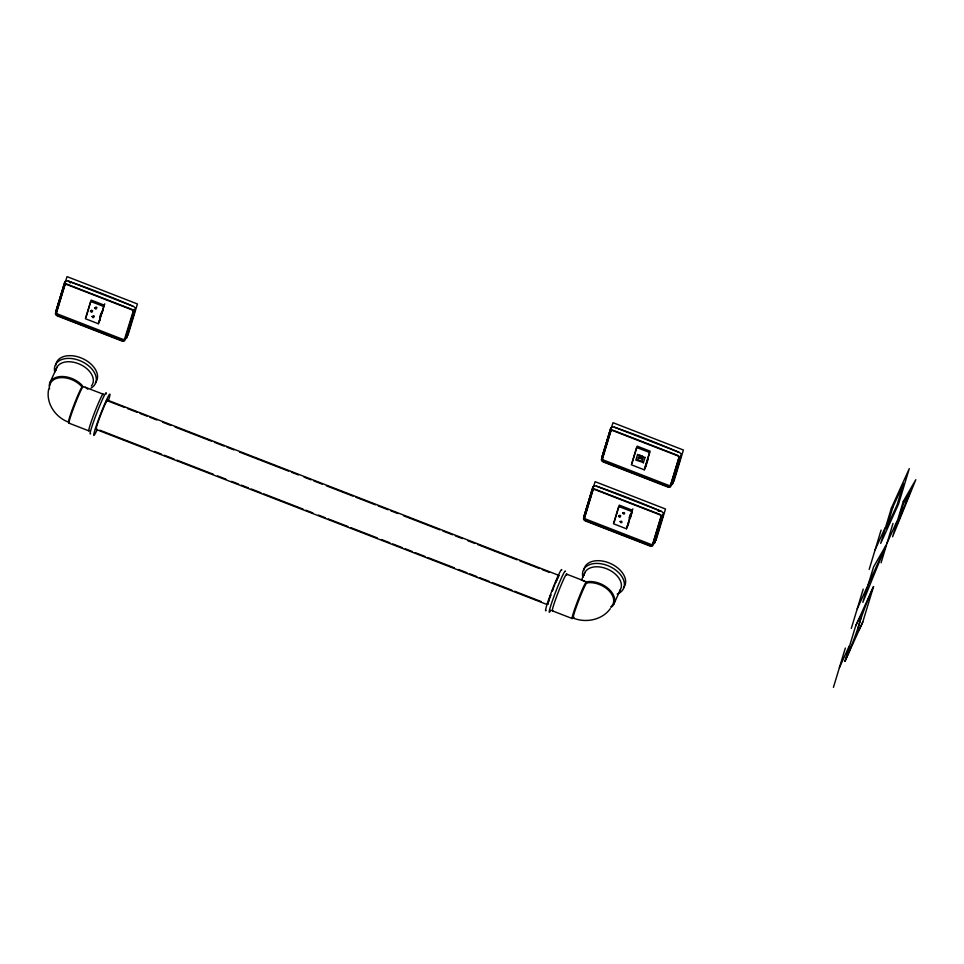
<?xml version="1.0" encoding="UTF-8"?>
<svg xmlns="http://www.w3.org/2000/svg" width="964" height="964" viewBox="0 0 964 964"><rect width="100%" height="100%" fill="white"/><g stroke="black" fill="none" stroke-linecap="round" stroke-linejoin="round"><path stroke-width="1.45" d="M48.718 388.938C45.549 403.024 55.406 417.4 68.54 422.136M548.335 602.343L549.119 599.777M56.286 311.589A3.157 2.049 24.4 0 1 56.189 310.456L64.829 281.946A3.157 2.049 24.4 0 1 68.36 281.127L132.899 306.178A3.157 2.049 24.4 0 1 135.237 309.287A421.642 27.426 -68.8 0 1 126.597 337.798A3.157 2.049 24.4 0 1 125.91 338.629M57.924 306.648L67.022 276.62L137.43 303.961L127.899 335.412M65.263 283.874L56.683 312.179A2.109 1.362 24.4 0 0 58.262 314.276L122.512 339.232A2.109 1.362 24.4 0 0 124.898 338.665M86.001 317.409L91.243 300.117L104.16 305.13L98.906 322.422M99.882 316.758L101.015 313.059M103.558 306.444L90.652 301.431L85.41 318.723L98.316 323.735L104.751 303.817M101.919 313.589L103.329 309.155M126.597 337.798L135.237 309.287M584.365 516.632A3.157 2.049 24.4 0 1 584.268 515.487L592.908 486.989A3.157 2.049 24.4 0 1 596.439 486.157L660.979 511.221A3.157 2.049 24.4 0 1 663.316 514.318A421.642 27.426 -68.8 0 1 654.677 542.828A3.157 2.049 24.4 0 1 652.688 543.961M602.235 457.647A3.157 2.049 24.4 0 1 602.151 456.514L610.79 428.004A3.157 2.049 24.4 0 1 614.321 427.185L678.861 452.237A3.157 2.049 24.4 0 1 681.199 455.345A421.642 27.426 -68.8 0 1 672.559 483.856A3.157 2.049 24.4 0 1 671.86 484.675M586.004 511.691L591.197 494.532M592.065 491.664L595.101 481.663L665.509 509.004L655.978 540.455M603.44 454.14L612.984 422.678L683.392 450.019L673.86 481.47M593.342 488.905L584.762 517.222A2.109 1.362 24.4 0 0 586.341 519.319L650.592 544.262A2.109 1.362 24.4 0 0 652.977 543.708L661.557 515.391M611.224 429.932L602.633 458.237A2.109 1.362 24.4 0 0 604.211 460.334L668.474 485.29A2.109 1.362 24.4 0 0 670.848 484.723L679.005 457.828M614.08 522.452L619.322 505.148L632.227 510.161L626.986 527.465M631.962 463.467L637.204 446.175L650.11 451.188L644.868 468.48M643.458 462.527L635.866 460.093L637.674 454.369M643.265 462.961L645.061 457.237M629.082 518.09L630.215 514.378M631.637 511.474L618.731 506.462L613.49 523.765L626.395 528.778L632.83 508.847M644.265 469.817L649.531 452.478L636.614 447.465L631.36 464.805L644.265 469.817L646.049 465.877M627.986 525.272L628.793 522.609M629.998 518.62L631.613 513.294M645.856 466.299L648.073 459.201M630.191 518.186L631.806 512.86M654.677 542.828L663.316 514.318M672.559 483.856L681.199 455.345M833.426 687.38L845.344 648.061M851.296 628.408L863.226 589.088M869.179 569.423L881.096 530.104M844.934 661.352L855.658 625.961L873.529 586.594L862.792 621.985L844.934 661.352A28.39 1.844 -68.8 0 0 859.225 623.973A28.39 1.844 -68.8 0 1 873.529 586.594M881.072 562.783L892.989 523.464M638.602 457.273L637.77 459.792L641.916 461.407L642.747 458.888M639.469 456.852L639.65 455.129M639.277 457.285L639.963 455.249M640.168 457.117L640.337 455.406M639.976 457.551C640.699 452.923 642.795 458.262 642.241 457.924M640.855 457.394L641.024 455.671M640.662 457.816L641.337 455.791M641.554 457.659L641.723 455.936M641.349 458.093L642.036 456.056M642.048 458.358L642.723 456.334M642.422 458.503L643.422 456.599L642.614 458.069M548.685 601.15L550.842 594.776L550.203 596.559M552.987 589.076L552.252 590.992L554.746 584.762M886.037 545.311L862.816 602.38L873.541 566.989L886.037 545.311L868.178 584.69M555.24 583.545L557.807 577.894L555.951 581.894M50.236 382.033L56.936 367.26M98.316 323.735L100.099 319.807M581.437 580.183L585.003 572.303M626.395 528.778L627.588 526.151M613.694 604.392L620.394 589.631M875.143 549.769L885.06 527.898M857.261 608.742L867.178 586.871M887.025 543.13L896.954 521.259M839.391 667.715L849.308 645.844M558.301 576.954L558.71 576.231M610.32 608.633C602.139 620.081 585.823 623.25 573.158 618.057M103.172 394.192L83.699 386.66L81.904 387.191A18.919 1.229 -68.8 0 0 72.903 407.772A18.919 1.229 -68.8 0 0 68.986 421.895M610.646 607.103A18.919 12.267 24.4 0 0 609.308 591.077A18.919 12.267 24.4 0 0 587.871 582.75L586.51 583.124A18.919 1.229 -68.8 0 0 577.087 604.826A18.919 1.229 -68.8 0 0 573.978 617.249M658.328 511.245L660.979 511.221A754.39 572.399 16.9 0 0 596.439 486.157M91.423 310.167L92.713 310.794M583.136 580.87L585.835 581.629L586.678 582.955M95.93 306.998L96.93 307.6M619.792 515.234L620.792 515.836M637.469 454.803L644.868 457.671M638.409 457.695L642.554 459.31M566.699 574.17L584.425 581.051M106.679 399.807L559.265 575.532M106.45 400.397L124.669 407.459M127.465 408.555L137.274 412.363M140.081 413.448L147.082 416.171M149.89 417.255L156.891 419.979M162.494 422.16L170.905 425.413M175.111 427.052L211.538 441.199M214.345 442.283L224.154 446.091M226.95 447.176L233.963 449.899M239.566 452.08L288.61 471.119M291.405 472.203L298.418 474.927M304.022 477.108L311.023 479.819M313.83 480.916L322.241 484.169M326.435 485.808L353.065 496.147M355.861 497.231L375.478 504.847M378.286 505.931L388.094 509.739M390.89 510.836L397.903 513.559M403.506 515.728L439.933 529.875M442.741 530.959L452.55 534.767M455.345 535.864L462.358 538.575M467.962 540.756L474.963 543.479M477.77 544.564L517.005 559.795M519.801 560.879L539.418 568.507M542.226 569.591L549.227 572.315M99.87 430.221L148.914 449.26M154.517 451.429L161.53 454.152M164.326 455.249L174.135 459.057M176.942 460.141L213.369 474.288M217.575 475.915L225.986 479.18M231.589 481.361L238.59 484.073M241.398 485.169L248.399 487.88M251.206 488.977L261.015 492.785M263.811 493.869L303.045 509.1M305.853 510.197L312.854 512.908M318.457 515.089L325.471 517.813M328.266 518.897L347.884 526.513M350.691 527.597L377.31 537.936M381.515 539.575L389.926 542.828M392.722 543.925L402.53 547.733M405.338 548.817L412.339 551.541M415.147 552.625L424.955 556.433M427.751 557.529L454.381 567.856M458.587 569.495L466.986 572.761M469.793 573.845L476.794 576.568M479.602 577.653L489.411 581.461M492.206 582.545L511.824 590.161M514.631 591.257L541.25 601.596M95.448 429.173L546.636 604.356M68.986 423.148L88.796 430.848M552.324 610.814L572.134 618.502M93.592 315.734L94.303 316.252M85.447 387.311L87.808 389.227M70.48 283.006L68.36 281.127A754.39 572.399 16.9 0 1 132.899 306.178M82.073 387.034L81.229 386.034A18.919 12.267 24.4 0 0 61.973 377.599A18.919 12.267 24.4 0 0 49.754 385.998M64.829 281.946A421.642 27.426 -68.8 0 1 56.189 310.456M132.887 311.673A2.109 1.362 24.4 0 0 131.309 309.577L67.046 284.621A2.109 1.362 24.4 0 0 64.672 285.187L56.081 313.493A2.109 1.362 24.4 0 0 57.659 315.589L121.922 340.545A2.109 1.362 24.4 0 0 124.296 339.979L133.478 310.36A2.109 1.362 24.4 0 0 133.418 309.565M614.321 427.185A754.39 572.399 16.9 0 1 678.861 452.237M610.79 428.004A421.642 27.426 -68.8 0 1 602.151 456.514M592.908 486.989A421.642 27.426 -68.8 0 1 584.268 515.487M855.658 625.961A28.39 1.844 -68.8 0 1 859.225 623.973A28.39 1.844 -68.8 0 0 862.792 621.985M55.707 365.44A22.076 14.303 24.4 0 1 82.109 358.343A22.076 14.303 24.4 0 1 95.364 382.816M55.96 370.477A19.714 12.773 24.4 0 1 79.542 364.127A19.714 12.773 24.4 0 1 91.375 385.986M49.562 388.817A19.714 12.773 24.4 0 1 59.72 376.611A19.714 12.773 24.4 0 1 82.048 385.275L82.904 386.757A19.714 1.277 -68.8 0 0 73.529 408.194A19.714 1.277 -68.8 0 0 69.444 422.895M96.786 428.775A15.773 1.024 -68.8 0 1 100.449 415.58A15.773 1.024 -68.8 0 1 107.631 400.409M96.81 430.438A22.076 1.434 -68.8 0 1 95.291 428.847A22.076 1.434 -68.8 0 1 106.317 400.373A22.076 1.434 -68.8 0 1 108.799 399.482M90.64 433.607A22.076 1.434 -68.8 0 1 97.268 411.773A22.076 1.434 -68.8 0 1 106.197 393.963M89.254 430.583A19.714 1.277 -68.8 0 1 94.689 412.291A19.714 1.277 -68.8 0 1 103.22 394.529M54.803 372.188A22.076 14.303 24.4 0 1 80.88 361.078A22.076 14.303 24.4 0 1 91.062 388.07M583.774 570.483A22.076 14.303 24.4 0 1 610.188 563.374A22.076 14.303 24.4 0 1 623.443 587.847M584.039 575.508A19.714 12.773 24.4 0 1 607.621 569.17A19.714 12.773 24.4 0 1 619.442 591.016M611.513 607.007A19.714 12.773 24.4 0 0 610.116 590.317A19.714 12.773 24.4 0 0 587.799 581.641L586.052 582.111A19.714 1.277 -68.8 0 0 576.231 604.717A19.714 1.277 -68.8 0 0 572.99 617.659M546.106 610.453A22.076 1.434 -68.8 0 1 552.203 589.968A22.076 1.434 -68.8 0 1 561.747 570.073M550.806 610.212A22.076 1.434 -68.8 0 1 554.842 594.077A22.076 1.434 -68.8 0 1 565.41 571.495M552.782 610.561A19.714 1.277 -68.8 0 1 558.698 591.065A19.714 1.277 -68.8 0 1 566.675 575.159M582.871 577.219A22.076 14.303 24.4 0 1 610.26 566.724A22.076 14.303 24.4 0 1 617.201 594.029M90.483 311.035C92.014 314.541 93.749 309.396 90.483 311.035M92.074 316.481C93.604 319.988 95.34 314.854 92.074 316.481M94.701 307.829C96.231 311.336 97.966 306.203 94.701 307.829M618.563 516.065C620.093 519.572 621.828 514.439 618.563 516.065M620.153 521.524C621.684 525.031 623.419 519.885 620.153 521.524M622.78 512.872C624.311 516.379 626.046 511.233 622.78 512.872M547.926 604.079L548.082 603.319L547.926 604.079M64.094 284.898L55.478 313.324A2.675 1.735 24.4 0 0 57.466 315.951L121.874 340.967A2.675 1.735 24.4 0 0 124.874 340.256L133.49 311.842A2.675 1.735 24.4 0 0 131.502 309.215L67.094 284.199A2.675 1.735 24.4 0 0 64.094 284.898M592.173 489.941L583.557 518.355A2.675 1.735 24.4 0 0 585.546 520.994L649.953 545.998A2.675 1.735 24.4 0 0 652.953 545.299L661.557 516.885A2.675 1.735 24.4 0 0 659.581 514.246L595.174 489.242A2.675 1.735 24.4 0 0 592.173 489.941M610.055 430.956L601.44 459.382A2.675 1.735 24.4 0 0 603.428 462.009L667.835 487.025A2.675 1.735 24.4 0 0 670.824 486.314L679.439 457.9A2.675 1.735 24.4 0 0 677.463 455.273L613.044 430.257A2.675 1.735 24.4 0 0 610.055 430.956M592.74 490.218L584.16 518.536A2.109 1.362 24.4 0 0 585.738 520.632L649.989 545.576A2.109 1.362 24.4 0 0 652.375 545.022L660.955 516.704A2.109 1.362 24.4 0 0 659.376 514.607L595.125 489.664A2.109 1.362 24.4 0 0 592.74 490.218M610.622 431.245L602.042 459.551A2.109 1.362 24.4 0 0 603.621 461.648L667.871 486.603A2.109 1.362 24.4 0 0 670.257 486.037L678.837 457.731A2.109 1.362 24.4 0 0 677.258 455.635L613.008 430.679A2.109 1.362 24.4 0 0 610.622 431.245M891.423 508.016L880.686 543.407L898.556 504.027L909.281 468.649L891.423 508.016M892.845 507.221L886.41 528.453L897.123 504.823L903.557 483.591L892.845 507.221M903.304 501.376L892.58 536.767L915.8 479.698L903.304 501.376M903.376 503.762L897.267 523.886L910.474 491.435L903.376 503.762"/></g></svg>
